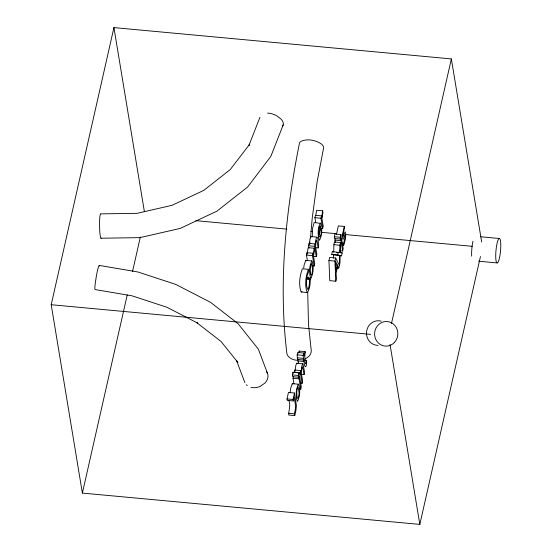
<?xml version="1.0" encoding="UTF-8"?>
<svg xmlns="http://www.w3.org/2000/svg" width="552" height="552" viewBox="0 0 552 552"><rect width="100%" height="100%" fill="white"/><g stroke="black" fill="none" stroke-linecap="round" stroke-linejoin="round"><path stroke-width="0.83" d="M340.06 255.659L341.564 255.797L342.226 252.878L340.253 252.512L340.515 242.542L334.491 241.983L333.877 244.688L333.725 252.05L332.318 251.581L331.655 254.5L339.646 255.417L339.383 265.443L335.664 258.012L329.641 257.453L328.944 260.537L329.785 280.657L335.816 281.216L336.382 278.691L336.133 273.137L337.762 265.94L338.783 268.086L337.279 267.948M340.515 242.542L339.901 245.247L339.756 252.609L332.318 251.581M333.532 258.198L333.622 254.851M308.188 278.739L308.251 277.056M310.01 279.057L308.982 286.688L308.119 289.151L307.533 289.345L306.56 285.605L306.436 281.14L307.14 275.551L308.761 271.529L308.395 269.314L302.372 268.755C299.75 276 298.446 284.659 301.15 291.973L307.567 292.539C309.769 288.599 310.521 283.521 310.01 279.057L306.243 278.712M310.528 237.94L312.211 218.192L317.172 181.484L323.582 148.067A12.137 5.548 10.9 0 0 320.726 143.513C315.095 140.118 307.74 138.614 301.482 141.098A12.137 5.548 10.9 0 0 299.384 143.541C285.701 211.947 278.436 282.617 286.716 352.162A12.137 8.763 -6 0 0 288.406 356.495C290.538 358.759 293.574 360.035 296.652 360.242M320.125 228.583C323.589 226.81 319.877 241.272 319.07 235.78L321.285 225.996L320.691 223.367L314.164 222.518L312.508 228.48L312.308 236.208M336.492 234.22L338.328 225.899L344.351 226.458C344.959 228.597 340.073 244.357 345.124 231.778L345.69 233.537L345.662 236.497A6.707 1.242 -84.7 0 1 345.179 240.175L343.682 245.371L342.178 245.233M307.409 252.305L308.161 247.655L314.185 248.214L314.488 250.022L313.515 256.259L314.73 263.594L314.192 265.974L312.687 265.836M315.868 214.914L316.62 210.264L322.644 210.823L322.948 212.637L321.982 218.868L323.196 226.21L322.658 228.583L320.395 228.376M295.216 369.523L295.81 365.472L296.714 363.209L302.951 363.816L304.6 372.214L304.062 374.587L301.047 374.311M480.454 256.521L419.824 524.4L82.386 493.081L51.205 304.718L113.926 27.6L451.357 58.919L481.675 242.038M82.386 493.081L127.243 294.899M132.563 271.384L140.353 236.953M307.381 260.641L306.457 255.079L306.995 252.706L313.018 253.264L313.274 254.796L314.185 248.214M308.961 248.138L308.568 245.75L309.106 243.377L315.13 243.936L315.323 245.081C315.785 233.675 319.09 235.366 318.276 247.924L315.268 247.641M315.709 222.463L314.916 217.688L315.454 215.314L321.485 215.873L321.733 217.412L322.644 210.823M314.192 265.974L312.48 255.638L313.018 253.264M313.294 256.363L316.303 256.645L314.592 246.309L315.13 243.936M322.658 228.583L320.947 218.247L321.485 215.873M320.539 226.982L318.849 234.448C318.835 232.15 318.421 226.865 320.291 225.996L320.539 226.982L319.035 226.837M316.303 256.645L316.841 254.272L315.565 246.551L315.834 243.811A5.044 0.931 -84.7 0 1 316.379 240.879L316.82 240.182L318.276 247.924M294.754 415.594L294.464 413.848L295.734 406.996L294.168 396.971L293.271 400.952L287.24 400.393L286.999 398.93L288.468 392.451L294.492 393.01L296.362 405.189L296.024 410.012L294.754 415.594L288.724 415.035C288.551 410.26 291.042 405.327 288.806 400.435M292.401 374.911L293.015 372.207L299.039 372.766L299.336 374.573L298.729 377.278L292.698 376.719L292.401 374.911L298.425 375.47L298.729 377.278M304.38 360.111L306.643 360.318C306.981 367.052 304.483 370.861 303.917 359.835L303.552 361.436L297.528 360.877L297.162 354.86L297.7 352.486L303.724 353.045L304.214 356.012L305.208 351.638L299.177 351.079L298.687 353.266M293.947 383.847L293.022 378.286L293.381 376.699M302.737 363.768L301.834 366.031L301.102 371.744L300.916 370.599L294.885 370.04L294.354 372.421L300.378 372.979L302.089 383.309L300.578 383.171M297.528 360.877L297.894 359.276M298.425 375.47L299.039 372.766M293.271 400.952L293.029 399.489L294.492 393.01M303.552 361.436L303.186 355.419L303.724 353.045M299.253 389.036L300.757 389.174L299.046 378.844L299.584 376.464L298.08 376.326M300.378 372.979L300.916 370.599M334.298 236.718L334.912 234.013L340.936 234.572L341.233 236.38L340.618 239.085L334.595 238.526L334.298 236.718L340.322 237.277L340.618 239.085M306.643 360.318C305.028 371.096 304.428 353.68 305.208 351.638M300.757 389.174L301.295 386.8L299.584 376.464M302.089 383.309L302.627 380.935L301.351 373.221L301.613 370.475A5.044 0.931 -84.7 0 1 302.158 367.549L302.599 366.845L304.062 374.587M335.312 242.473L334.919 240.092L335.278 238.505M340.322 237.277L340.936 234.572M335.816 281.216L334.967 261.096L335.664 258.012M331.655 254.5L337.686 255.058L338.341 252.14M339.646 250.705L342.654 250.981L340.943 240.651L341.481 238.271L339.977 238.133M337.348 265.077L336.03 270.873L335.609 261.489L337.348 265.077L335.085 264.863M343.682 245.371C342.813 243.632 348.65 226.099 343.027 239.499L342.481 237.739L342.633 233.62L344.351 226.458M338.783 268.086L339.991 262.752L340.142 255.321L341.564 255.797M342.654 250.981L343.192 248.607L341.481 238.271M391.492 323.444L451.357 58.919M100.505 213.941L100.181 214.838A12.123 1.332 89.1 0 0 99.539 224.712L99.74 230.977A12.406 1.359 89.1 0 0 100.94 238.216L140.008 237.636L180.283 228.383L216.977 211.133L247.586 187.045L270.839 156.388L283.204 124.89M259.951 117.328L248.855 145.604L249.67 144.217L230.246 169.554L203.757 190.392L172.01 205.323L137.158 213.334L100.85 213.872M308.395 269.314C305.773 276.559 304.469 285.218 307.181 292.532M301.951 291.539L301.15 291.973M306.457 277.739L310.976 278.16C313.453 273.081 313.867 266.354 312.032 260.979L305.704 260.378L304.138 264.967A7.003 1.297 -84.7 0 0 303.738 267.975M311.728 260.937L310.169 265.526A7.003 1.297 -84.7 0 0 309.658 270.1L309.934 275.862L310.976 278.16M298.287 384.192L296.721 388.781A7.003 1.297 -84.7 0 0 296.217 393.355L296.486 399.117L297.528 401.414C300.005 396.329 300.426 389.608 298.584 384.226L292.256 383.633L290.697 388.222A7.003 1.297 -84.7 0 0 290.186 392.796M316.958 237.105L310.935 236.546L310.031 238.802L309.292 244.522L309.106 243.377M305.215 358.828L307.747 357.289A12.137 8.763 -6 0 0 311.273 350.844L308.492 324.521L307.719 292.236M250.932 387.359A12.123 9.356 -20.7 0 0 260.026 386.49L265.126 382.929A12.406 9.577 -20.7 0 0 267.368 373.035L258.405 349.243L238.091 323.7L210.602 302.372L175.784 284.411L137.952 271.991L99.243 265.422L98.566 266.492A12.406 0.98 -80.4 0 0 96.324 276.386L95.365 282.562A12.123 0.959 -80.4 0 0 94.854 288.848M100.94 238.222L101.292 238.153M320.45 223.07C317.724 227.707 317.476 234.986 319.27 240.217L319.58 240.168C321.312 236.753 322.106 232.523 321.637 228.728M314.916 217.688L320.947 218.247M480.481 236.746L499.594 238.519A12.316 2.284 -84.7 0 1 499.457 257.957A12.316 2.284 -84.7 0 1 495.717 255.659A12.316 2.284 -84.7 0 1 499.594 238.519M320.098 228.721L321.602 228.866M195.767 220.662L286.778 229.108M310.817 231.343L312.535 231.502M321.119 232.295L336.575 233.731M345.166 234.531L472.236 246.323M334.919 240.092L340.943 240.651M341.881 243.156L343.385 243.294M341.854 243.28L343.358 243.418M333.877 244.688L339.901 245.247M478.632 261.206L496.917 262.904M308.568 245.75L314.592 246.309M336.741 252.326L339.004 252.533M339.97 252.671L342.226 252.878M306.457 255.079L312.48 255.638M328.944 260.537L334.967 261.096M306.201 278.898L309.969 279.25M51.205 304.718L370.606 334.367M297.162 354.86L303.186 355.419M297.652 357.834L303.676 358.393M297.286 359.435L303.317 359.994M293.022 378.286L299.046 378.844M286.999 398.93L293.029 399.489M288.434 413.289L294.464 413.848M305.704 260.378L306.284 260.813M292.256 383.633L292.836 384.068M94.985 289.538L132.114 295.844L166.918 307.271L197.809 323.175L196.581 322.499L221.014 341.447L237.871 362.443L236.539 360.518L244.881 382.646M337.686 255.058L339.646 255.417M310.935 236.546L311.335 236.891M296.714 363.209L297.121 363.561M246.275 384.723L247.303 385.524M266.437 371.648L267.368 373.035M390.043 344.524L419.824 524.4M306.995 252.706L307.25 254.237M299.177 351.079L299.419 352.528M298.163 360.911L298.57 363.368M294.885 370.04L295.078 371.185M293.015 372.207L293.215 373.407M113.926 27.6L144.403 211.72M282.341 126.394A12.406 6.672 21.4 0 0 281.14 119.156L276.469 115.63A12.123 6.52 21.4 0 0 267.582 113.098M99.243 265.422A12.123 0.959 -80.4 0 1 99.374 266.112M378.037 345.366A12.316 11.62 -84.6 0 1 366.583 331.51A12.316 11.62 -84.6 0 1 381.184 321.147M471.677 256.156A12.316 2.284 -84.7 0 1 472.954 241.231M309.803 243.253A5.044 0.931 -84.7 0 1 309.976 242.066M299.06 391.934C299.205 397.509 296.914 402.877 296.776 392.679A4.002 0.738 -84.7 0 1 297.073 389.774L297.466 388.028A3.974 0.738 -84.7 0 1 298.066 386.973L299.06 391.934M312.501 268.679C312.653 274.254 310.362 279.623 310.217 269.424A4.002 0.738 -84.7 0 1 310.521 266.519L310.914 264.774A3.974 0.738 -84.7 0 1 311.514 263.718L312.501 268.679M394.39 342.488A12.316 11.62 -84.6 0 0 389.298 321.919A12.316 11.62 -84.6 0 0 374.967 337.072A12.316 11.62 -84.6 0 0 394.39 342.488"/></g></svg>
